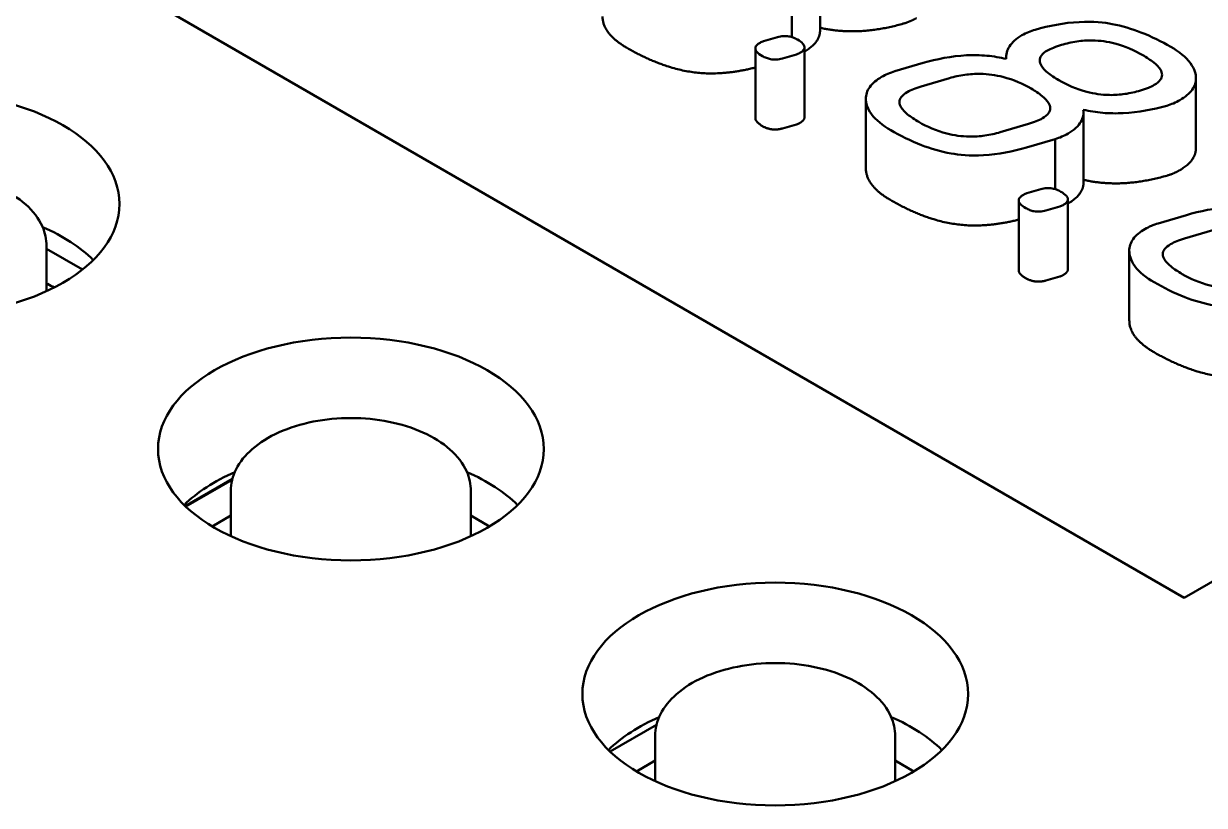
# Model space of a CAD drawing. Header units: millimetres. Extents: x 2121 to 4904, y 892 to 1933.
# Drawn here: x 3242.51 to 3254.91, y 1794.15 to 1802.36 of the extents above; entities that cross this region are included whole.
import ezdxf

# ---------------------------------------------------------------- set-up
doc = ezdxf.new("R2010")
doc.units = ezdxf.units.MM
doc.header["$LTSCALE"] = 1.8
doc.layers.add('외형선(ISO)', color=7, linetype='Continuous', lineweight=50)

msp = doc.modelspace()

# ---------------------------------------------------------------- linework, layer by layer
at = {"layer": '외형선(ISO)'}
for p, q in [((3254.697, 1796.332), (3238.787, 1805.517)), ((3250.873, 1802.288), (3250.873, 1803.023)), ((3250.575, 1802.217), (3250.575, 1802.742)), ((3250.425, 1802.216), (3250.28, 1802.173)), ((3250.194, 1801.364), (3250.194, 1802.099)), ((3250.709, 1801.375), (3250.709, 1802.11)), ((3250.478, 1801.992), (3250.625, 1802.034)), ((3251.955, 1801.945), (3251.658, 1801.858)), ((3252.828, 1801.987), (3252.828, 1802.005)), ((3251.934, 1801.698), (3252.231, 1801.786)), ((3254.819, 1801.049), (3254.819, 1801.784)), ((3251.354, 1800.835), (3251.354, 1801.57)), ((3253.639, 1800.692), (3253.639, 1801.427)), ((3253.062, 1801.306), (3252.765, 1801.218)), ((3250.625, 1801.299), (3250.478, 1801.258)), ((3253.042, 1801.059), (3253.34, 1801.146)), ((3253.34, 1800.621), (3253.34, 1801.146)), ((3253.19, 1800.62), (3253.045, 1800.577)), ((3252.959, 1799.767), (3252.959, 1800.502)), ((3253.244, 1800.396), (3253.39, 1800.438)), ((3253.475, 1799.779), (3253.475, 1800.514)), ((3254.72, 1800.349), (3254.423, 1800.261)), ((3261.698, 1800.373), (3254.697, 1796.332)), ((3254.7, 1800.102), (3254.996, 1800.189)), ((3242.752, 1799.55), (3242.752, 1800.024)), ((3242.752, 1799.995), (3243.129, 1799.777)), ((3254.12, 1799.239), (3254.12, 1799.973)), ((3253.39, 1799.703), (3253.244, 1799.661)), ((3244.208, 1797.294), (3244.704, 1797.58)), ((3244.702, 1797.571), (3244.213, 1797.289)), ((3244.687, 1796.978), (3244.687, 1797.452)), ((3247.207, 1796.978), (3247.207, 1797.452)), ((3244.49, 1797.081), (3244.687, 1797.195)), ((3247.207, 1797.195), (3247.404, 1797.081)), ((3249.156, 1794.999), (3248.668, 1794.717)), ((3249.142, 1794.406), (3249.142, 1794.88)), ((3251.662, 1794.406), (3251.662, 1794.88)), ((3248.944, 1794.509), (3249.142, 1794.623)), ((3251.662, 1794.623), (3251.859, 1794.509))]:
    msp.add_line(p, q, dxfattribs=at)
for centre in [(3241.492, 1800.465), (3245.947, 1797.893), (3250.402, 1795.321)]:
    msp.add_ellipse(centre, major_axis=(-2.025, 0), ratio=0.57735, dxfattribs=at)
for centre, start_param, end_param in [((3241.492, 1799.289), 3.668464, 4.067153), ((3245.947, 1796.717), 5.357625, 5.756314), ((3245.947, 1796.717), 3.668464, 4.067153), ((3250.402, 1794.145), 5.357625, 5.756314), ((3250.402, 1794.145), 3.668464, 4.067153)]:
    msp.add_ellipse(centre, major_axis=(-2.025, 0), ratio=0.57735, start_param=start_param, end_param=end_param, dxfattribs=at)
for points, degree, knots in [([(3248.85, 1802.101), (3248.618, 1802.235), (3248.589, 1802.413), (3248.589, 1802.432)], 2, [0, 0, 0, 1, 1.121739, 1.121739, 1.121739]), ([(3253.131, 1802.294), (3253.106, 1802.288), (3253.083, 1802.279), (3253.036, 1802.26), (3253.013, 1802.248), (3252.991, 1802.236)], 3, [-0.01923036, -0.01923036, -0.01923036, -0.01923036, -0.01013747, -0.01013747, 0, 0, 0, 0]), ([(3254.555, 1802.115), (3254.459, 1802.17), (3254.353, 1802.223), (3254.147, 1802.303), (3254.046, 1802.335), (3253.858, 1802.369), (3253.744, 1802.383), (3253.433, 1802.367), (3253.276, 1802.336), (3253.131, 1802.294)], 3, [-0.2492526, -0.2492526, -0.2492526, -0.2492526, -0.1695753, -0.1695753, -0.1037794, -0.1037794, -0.0540017, -0.0540017, 0, 0, 0, 0]), ([(3250.28, 1802.173), (3250.274, 1802.172), (3250.268, 1802.17), (3250.255, 1802.165), (3250.249, 1802.162), (3250.243, 1802.158)], 3, [-0.004992203, -0.004992203, -0.004992203, -0.004992203, -0.002805938, -0.002805938, 0, 0, 0, 0]), ([(3250.636, 1802.191), (3250.622, 1802.198), (3250.607, 1802.206), (3250.577, 1802.217), (3250.561, 1802.222), (3250.527, 1802.228), (3250.508, 1802.229), (3250.466, 1802.227), (3250.445, 1802.222), (3250.425, 1802.216)], 3, [-0.02611737, -0.02611737, -0.02611737, -0.02611737, -0.01964564, -0.01964564, -0.01398276, -0.01398276, -0.0075646, -0.0075646, 0, 0, 0, 0]), ([(3250.66, 1802.05), (3250.67, 1802.056), (3250.679, 1802.062), (3250.694, 1802.075), (3250.699, 1802.081), (3250.708, 1802.097), (3250.71, 1802.106), (3250.708, 1802.126), (3250.702, 1802.136), (3250.68, 1802.163), (3250.658, 1802.178), (3250.636, 1802.191)], 3, [-0.03089014, -0.03089014, -0.03089014, -0.03089014, -0.0262839, -0.0262839, -0.02217317, -0.02217317, -0.01685765, -0.01685765, -0.01049185, -0.01049185, 0, 0, 0, 0]), ([(3252.991, 1802.236), (3252.963, 1802.219), (3252.937, 1802.201), (3252.893, 1802.162), (3252.875, 1802.141), (3252.834, 1802.077), (3252.825, 1802.033), (3252.828, 1801.987)], 3, [-0.05306697, -0.05306697, -0.05306697, -0.05306697, -0.03943906, -0.03943906, -0.02626191, -0.02626191, 0, 0, 0, 0]), ([(3253.407, 1802.135), (3253.459, 1802.151), (3253.513, 1802.163), (3253.623, 1802.179), (3253.677, 1802.183), (3253.814, 1802.181), (3253.892, 1802.169), (3254.077, 1802.122), (3254.175, 1802.077), (3254.26, 1802.028)], 3, [-0.1051104, -0.1051104, -0.1051104, -0.1051104, -0.0856042, -0.0856042, -0.0673949, -0.0673949, -0.040092, -0.040092, 0, 0, 0, 0]), ([(3250.194, 1801.898), (3249.843, 1801.808), (3249.214, 1801.892), (3248.85, 1802.101)], 2, [0.104573, 0.104573, 0.104573, 1, 2, 2, 2]), ([(3250.243, 1802.158), (3250.233, 1802.153), (3250.224, 1802.147), (3250.21, 1802.134), (3250.204, 1802.128), (3250.195, 1802.112), (3250.193, 1802.103), (3250.195, 1802.083), (3250.201, 1802.072), (3250.223, 1802.046), (3250.245, 1802.031), (3250.267, 1802.018)], 3, [-0.03089014, -0.03089014, -0.03089014, -0.03089014, -0.0262839, -0.0262839, -0.02217317, -0.02217317, -0.01685765, -0.01685765, -0.01049185, -0.01049185, 0, 0, 0, 0]), ([(3250.625, 1802.034), (3250.631, 1802.036), (3250.636, 1802.038), (3250.648, 1802.043), (3250.654, 1802.047), (3250.66, 1802.05)], 3, [-0.004892519, -0.004892519, -0.004892519, -0.004892519, -0.002791626, -0.002791626, 0, 0, 0, 0]), ([(3253.379, 1801.765), (3253.338, 1801.789), (3253.297, 1801.816), (3253.237, 1801.865), (3253.213, 1801.889), (3253.186, 1801.933), (3253.179, 1801.952), (3253.179, 1801.99), (3253.185, 1802.007), (3253.211, 1802.043), (3253.234, 1802.061), (3253.26, 1802.076)], 3, [-0.06908407, -0.06908407, -0.06908407, -0.06908407, -0.0495896, -0.0495896, -0.03407812, -0.03407812, -0.02283564, -0.02283564, -0.01249575, -0.01249575, 0, 0, 0, 0]), ([(3253.26, 1802.076), (3253.279, 1802.087), (3253.301, 1802.097), (3253.35, 1802.116), (3253.378, 1802.126), (3253.407, 1802.135)], 3, [-0.01971232, -0.01971232, -0.01971232, -0.01971232, -0.0107891, -0.0107891, 0, 0, 0, 0]), ([(3254.651, 1801.556), (3254.706, 1801.587), (3254.751, 1801.623), (3254.807, 1801.704), (3254.82, 1801.744), (3254.819, 1801.823), (3254.809, 1801.879), (3254.714, 1802.008), (3254.641, 1802.065), (3254.555, 1802.115)], 3, [-0.1759804, -0.1759804, -0.1759804, -0.1759804, -0.1269658, -0.1269658, -0.0809876, -0.0809876, -0.0404742, -0.0404742, 0, 0, 0, 0]), ([(3250.267, 1802.018), (3250.28, 1802.011), (3250.294, 1802.004), (3250.324, 1801.993), (3250.338, 1801.988), (3250.373, 1801.982), (3250.392, 1801.98), (3250.435, 1801.982), (3250.457, 1801.986), (3250.478, 1801.992)], 3, [-0.02605506, -0.02605506, -0.02605506, -0.02605506, -0.01989248, -0.01989248, -0.01444439, -0.01444439, -0.0078256, -0.0078256, 0, 0, 0, 0]), ([(3252.828, 1801.987), (3252.763, 1802.003), (3252.695, 1802.015), (3252.554, 1802.028), (3252.483, 1802.029), (3252.252, 1802.018), (3252.097, 1801.987), (3251.955, 1801.945)], 3, [-0.100957, -0.100957, -0.100957, -0.100957, -0.0772493, -0.0772493, -0.0533747, -0.0533747, 0, 0, 0, 0]), ([(3254.26, 1802.028), (3254.302, 1802.004), (3254.343, 1801.977), (3254.405, 1801.926), (3254.43, 1801.902), (3254.457, 1801.858), (3254.464, 1801.839), (3254.463, 1801.801), (3254.457, 1801.784), (3254.431, 1801.748), (3254.409, 1801.73), (3254.382, 1801.715)], 3, [-0.06957685, -0.06957685, -0.06957685, -0.06957685, -0.04972908, -0.04972908, -0.03398166, -0.03398166, -0.02271437, -0.02271437, -0.01241075, -0.01241075, 0, 0, 0, 0]), ([(3251.519, 1801.799), (3251.466, 1801.768), (3251.423, 1801.733), (3251.366, 1801.653), (3251.354, 1801.611), (3251.355, 1801.529), (3251.364, 1801.473), (3251.459, 1801.345), (3251.531, 1801.289), (3251.615, 1801.24)], 3, [-0.1709096, -0.1709096, -0.1709096, -0.1709096, -0.125717, -0.125717, -0.0805637, -0.0805637, -0.0399393, -0.0399393, 0, 0, 0, 0]), ([(3251.658, 1801.858), (3251.633, 1801.85), (3251.609, 1801.842), (3251.562, 1801.822), (3251.54, 1801.811), (3251.519, 1801.799)], 3, [-0.01927353, -0.01927353, -0.01927353, -0.01927353, -0.00987909, -0.00987909, 0, 0, 0, 0]), ([(3252.231, 1801.786), (3252.283, 1801.801), (3252.337, 1801.813), (3252.446, 1801.828), (3252.499, 1801.832), (3252.637, 1801.83), (3252.717, 1801.818), (3252.905, 1801.77), (3253.004, 1801.725), (3253.09, 1801.676)], 3, [-0.1057103, -0.1057103, -0.1057103, -0.1057103, -0.0864105, -0.0864105, -0.0683639, -0.0683639, -0.0405221, -0.0405221, 0, 0, 0, 0]), ([(3251.788, 1801.639), (3251.808, 1801.651), (3251.83, 1801.661), (3251.879, 1801.681), (3251.906, 1801.69), (3251.934, 1801.698)], 3, [-0.01989755, -0.01989755, -0.01989755, -0.01989755, -0.01044879, -0.01044879, 0, 0, 0, 0]), ([(3253.09, 1801.676), (3253.131, 1801.652), (3253.172, 1801.625), (3253.232, 1801.576), (3253.256, 1801.552), (3253.283, 1801.508), (3253.29, 1801.489), (3253.29, 1801.451), (3253.284, 1801.434), (3253.257, 1801.398), (3253.235, 1801.38), (3253.208, 1801.365)], 3, [-0.06908407, -0.06908407, -0.06908407, -0.06908407, -0.0495896, -0.0495896, -0.03407812, -0.03407812, -0.02283564, -0.02283564, -0.01249575, -0.01249575, 0, 0, 0, 0]), ([(3254.236, 1801.656), (3254.184, 1801.641), (3254.13, 1801.628), (3254.02, 1801.612), (3253.966, 1801.608), (3253.829, 1801.611), (3253.75, 1801.622), (3253.564, 1801.671), (3253.465, 1801.716), (3253.379, 1801.765)], 3, [-0.105604, -0.105604, -0.105604, -0.105604, -0.0861489, -0.0861489, -0.0679576, -0.0679576, -0.0405215, -0.0405215, 0, 0, 0, 0]), ([(3254.382, 1801.715), (3254.363, 1801.704), (3254.342, 1801.694), (3254.293, 1801.675), (3254.264, 1801.665), (3254.236, 1801.656)], 3, [-0.01971232, -0.01971232, -0.01971232, -0.01971232, -0.0107891, -0.0107891, 0, 0, 0, 0]), ([(3251.91, 1801.326), (3251.868, 1801.351), (3251.827, 1801.378), (3251.765, 1801.428), (3251.741, 1801.452), (3251.714, 1801.497), (3251.707, 1801.516), (3251.707, 1801.553), (3251.713, 1801.57), (3251.739, 1801.607), (3251.761, 1801.624), (3251.788, 1801.639)], 3, [-0.06957685, -0.06957685, -0.06957685, -0.06957685, -0.04972908, -0.04972908, -0.03398166, -0.03398166, -0.02271437, -0.02271437, -0.01241075, -0.01241075, 0, 0, 0, 0]), ([(3254.512, 1801.497), (3254.537, 1801.504), (3254.561, 1801.512), (3254.607, 1801.532), (3254.63, 1801.543), (3254.651, 1801.556)], 3, [-0.01925722, -0.01925722, -0.01925722, -0.01925722, -0.01001082, -0.01001082, 0, 0, 0, 0]), ([(3253.477, 1801.205), (3253.508, 1801.223), (3253.536, 1801.243), (3253.581, 1801.284), (3253.599, 1801.306), (3253.635, 1801.369), (3253.642, 1801.411), (3253.637, 1801.454)], 3, [-0.05306065, -0.05306065, -0.05306065, -0.05306065, -0.03856375, -0.03856375, -0.02470731, -0.02470731, 0, 0, 0, 0]), ([(3253.637, 1801.454), (3253.703, 1801.439), (3253.771, 1801.428), (3253.912, 1801.416), (3253.984, 1801.415), (3254.215, 1801.426), (3254.369, 1801.456), (3254.512, 1801.497)], 3, [-0.1009025, -0.1009025, -0.1009025, -0.1009025, -0.0772262, -0.0772262, -0.0533057, -0.0533057, 0, 0, 0, 0]), ([(3252.765, 1801.218), (3252.713, 1801.203), (3252.659, 1801.191), (3252.55, 1801.176), (3252.496, 1801.172), (3252.359, 1801.174), (3252.279, 1801.185), (3252.093, 1801.233), (3251.995, 1801.277), (3251.91, 1801.326)], 3, [-0.1052151, -0.1052151, -0.1052151, -0.1052151, -0.0858617, -0.0858617, -0.0677944, -0.0677944, -0.0400855, -0.0400855, 0, 0, 0, 0]), ([(3253.208, 1801.365), (3253.188, 1801.353), (3253.166, 1801.343), (3253.117, 1801.323), (3253.09, 1801.314), (3253.062, 1801.306)], 3, [-0.01989755, -0.01989755, -0.01989755, -0.01989755, -0.01044879, -0.01044879, 0, 0, 0, 0]), ([(3251.615, 1801.24), (3251.714, 1801.183), (3251.822, 1801.128), (3252.033, 1801.047), (3252.138, 1801.015), (3252.332, 1800.981), (3252.444, 1800.968), (3252.746, 1800.986), (3252.9, 1801.017), (3253.042, 1801.059)], 3, [-0.2396282, -0.2396282, -0.2396282, -0.2396282, -0.1637242, -0.1637242, -0.1009864, -0.1009864, -0.0530192, -0.0530192, 0, 0, 0, 0]), ([(3253.34, 1801.146), (3253.365, 1801.153), (3253.388, 1801.162), (3253.434, 1801.182), (3253.456, 1801.193), (3253.477, 1801.205)], 3, [-0.01920575, -0.01920575, -0.01920575, -0.01920575, -0.00986769, -0.00986769, 0, 0, 0, 0]), ([(3251.615, 1800.505), (3251.384, 1800.639), (3251.354, 1800.817), (3251.354, 1800.835)], 2, [0, 0, 0, 1, 1.121739, 1.121739, 1.121739]), ([(3240.232, 1800.024), (3240.232, 1800.102), (3240.251, 1800.18), (3240.326, 1800.33), (3240.384, 1800.401), (3240.534, 1800.532), (3240.63, 1800.592), (3240.847, 1800.689), (3240.969, 1800.727), (3241.226, 1800.777), (3241.36, 1800.79), (3241.629, 1800.79), (3241.763, 1800.777), (3242.018, 1800.726), (3242.139, 1800.688), (3242.357, 1800.59), (3242.454, 1800.53), (3242.61, 1800.391), (3242.67, 1800.313), (3242.737, 1800.162), (3242.752, 1800.093), (3242.752, 1800.024)], 3, [3.926991, 3.926991, 3.926991, 3.926991, 4.208416, 4.208416, 4.510143, 4.510143, 4.837669, 4.837669, 5.16978, 5.16978, 5.49997, 5.49997, 5.829237, 5.829237, 6.159446, 6.159446, 6.491561, 6.491561, 6.818812, 6.818812, 7.068583, 7.068583, 7.068583, 7.068583]), ([(3253.008, 1800.562), (3252.998, 1800.556), (3252.989, 1800.55), (3252.975, 1800.537), (3252.969, 1800.531), (3252.96, 1800.516), (3252.958, 1800.507), (3252.96, 1800.486), (3252.966, 1800.476), (3252.989, 1800.45), (3253.01, 1800.435), (3253.032, 1800.422)], 3, [-0.03089014, -0.03089014, -0.03089014, -0.03089014, -0.0262839, -0.0262839, -0.02217317, -0.02217317, -0.01685765, -0.01685765, -0.01049185, -0.01049185, 0, 0, 0, 0]), ([(3253.045, 1800.577), (3253.039, 1800.576), (3253.033, 1800.574), (3253.021, 1800.569), (3253.014, 1800.565), (3253.008, 1800.562)], 3, [-0.004992203, -0.004992203, -0.004992203, -0.004992203, -0.002805938, -0.002805938, 0, 0, 0, 0]), ([(3253.401, 1800.594), (3253.388, 1800.602), (3253.373, 1800.609), (3253.342, 1800.621), (3253.327, 1800.625), (3253.292, 1800.631), (3253.273, 1800.632), (3253.231, 1800.63), (3253.21, 1800.626), (3253.19, 1800.62)], 3, [-0.02611737, -0.02611737, -0.02611737, -0.02611737, -0.01964564, -0.01964564, -0.01398276, -0.01398276, -0.0075646, -0.0075646, 0, 0, 0, 0]), ([(3253.425, 1800.454), (3253.435, 1800.459), (3253.444, 1800.466), (3253.459, 1800.478), (3253.464, 1800.485), (3253.473, 1800.5), (3253.476, 1800.509), (3253.473, 1800.529), (3253.467, 1800.54), (3253.445, 1800.566), (3253.424, 1800.581), (3253.401, 1800.594)], 3, [-0.03089014, -0.03089014, -0.03089014, -0.03089014, -0.0262839, -0.0262839, -0.02217317, -0.02217317, -0.01685765, -0.01685765, -0.01049185, -0.01049185, 0, 0, 0, 0]), ([(3252.959, 1800.301), (3252.608, 1800.212), (3251.979, 1800.295), (3251.615, 1800.505)], 2, [0.104573, 0.104573, 0.104573, 1, 2, 2, 2]), ([(3253.39, 1800.438), (3253.396, 1800.439), (3253.401, 1800.442), (3253.413, 1800.447), (3253.42, 1800.45), (3253.425, 1800.454)], 3, [-0.004892519, -0.004892519, -0.004892519, -0.004892519, -0.002791626, -0.002791626, 0, 0, 0, 0]), ([(3255.593, 1800.391), (3255.528, 1800.407), (3255.46, 1800.418), (3255.319, 1800.432), (3255.248, 1800.433), (3255.017, 1800.422), (3254.863, 1800.391), (3254.72, 1800.349)], 3, [-0.100957, -0.100957, -0.100957, -0.100957, -0.0772493, -0.0772493, -0.0533747, -0.0533747, 0, 0, 0, 0]), ([(3253.032, 1800.422), (3253.045, 1800.414), (3253.06, 1800.407), (3253.089, 1800.396), (3253.103, 1800.392), (3253.138, 1800.385), (3253.157, 1800.384), (3253.2, 1800.386), (3253.223, 1800.39), (3253.244, 1800.396)], 3, [-0.02605506, -0.02605506, -0.02605506, -0.02605506, -0.01989248, -0.01989248, -0.01444439, -0.01444439, -0.0078256, -0.0078256, 0, 0, 0, 0]), ([(3254.284, 1800.202), (3254.231, 1800.172), (3254.189, 1800.137), (3254.132, 1800.057), (3254.119, 1800.015), (3254.12, 1799.933), (3254.13, 1799.877), (3254.224, 1799.748), (3254.296, 1799.692), (3254.381, 1799.643)], 3, [-0.1709096, -0.1709096, -0.1709096, -0.1709096, -0.125717, -0.125717, -0.0805637, -0.0805637, -0.0399393, -0.0399393, 0, 0, 0, 0]), ([(3254.423, 1800.261), (3254.398, 1800.254), (3254.374, 1800.245), (3254.327, 1800.226), (3254.305, 1800.214), (3254.284, 1800.202)], 3, [-0.01927353, -0.01927353, -0.01927353, -0.01927353, -0.00987909, -0.00987909, 0, 0, 0, 0]), ([(3254.553, 1800.043), (3254.573, 1800.054), (3254.595, 1800.065), (3254.644, 1800.084), (3254.672, 1800.093), (3254.7, 1800.102)], 3, [-0.01989755, -0.01989755, -0.01989755, -0.01989755, -0.01044879, -0.01044879, 0, 0, 0, 0]), ([(3254.675, 1799.73), (3254.633, 1799.754), (3254.592, 1799.781), (3254.531, 1799.831), (3254.506, 1799.856), (3254.479, 1799.9), (3254.472, 1799.919), (3254.472, 1799.957), (3254.478, 1799.974), (3254.504, 1800.01), (3254.527, 1800.027), (3254.553, 1800.043)], 3, [-0.06957685, -0.06957685, -0.06957685, -0.06957685, -0.04972908, -0.04972908, -0.03398166, -0.03398166, -0.02271437, -0.02271437, -0.01241075, -0.01241075, 0, 0, 0, 0]), ([(3255.53, 1799.622), (3255.479, 1799.607), (3255.424, 1799.594), (3255.315, 1799.579), (3255.262, 1799.575), (3255.124, 1799.577), (3255.045, 1799.589), (3254.859, 1799.637), (3254.76, 1799.681), (3254.675, 1799.73)], 3, [-0.1052151, -0.1052151, -0.1052151, -0.1052151, -0.0858617, -0.0858617, -0.0677944, -0.0677944, -0.0400855, -0.0400855, 0, 0, 0, 0]), ([(3242.752, 1799.63), (3242.755, 1799.629), (3242.759, 1799.627), (3242.785, 1799.613), (3242.808, 1799.601), (3242.83, 1799.588)], 3, [6.22986388, 6.22986388, 6.22986388, 6.22986388, 6.23647093, 6.23647093, 6.28275172, 6.28275172, 6.28275172, 6.28275172]), ([(3254.381, 1799.643), (3254.479, 1799.586), (3254.587, 1799.532), (3254.799, 1799.45), (3254.903, 1799.419), (3255.097, 1799.384), (3255.209, 1799.372), (3255.511, 1799.389), (3255.665, 1799.421), (3255.807, 1799.462)], 3, [-0.2396282, -0.2396282, -0.2396282, -0.2396282, -0.1637242, -0.1637242, -0.1009864, -0.1009864, -0.0530192, -0.0530192, 0, 0, 0, 0]), ([(3254.381, 1798.908), (3254.149, 1799.042), (3254.12, 1799.22), (3254.12, 1799.239)], 2, [0, 0, 0, 1, 1.121739, 1.121739, 1.121739]), ([(3255.724, 1798.705), (3255.373, 1798.615), (3254.744, 1798.699), (3254.381, 1798.908)], 2, [0.104573, 0.104573, 0.104573, 1, 2, 2, 2]), ([(3244.687, 1797.452), (3244.687, 1797.53), (3244.706, 1797.608), (3244.781, 1797.758), (3244.839, 1797.829), (3244.989, 1797.96), (3245.085, 1798.02), (3245.302, 1798.117), (3245.424, 1798.155), (3245.68, 1798.205), (3245.815, 1798.218), (3246.084, 1798.218), (3246.218, 1798.205), (3246.473, 1798.154), (3246.594, 1798.116), (3246.812, 1798.018), (3246.908, 1797.958), (3247.065, 1797.819), (3247.125, 1797.741), (3247.192, 1797.591), (3247.207, 1797.521), (3247.207, 1797.452)], 3, [3.926991, 3.926991, 3.926991, 3.926991, 4.208416, 4.208416, 4.510143, 4.510143, 4.837669, 4.837669, 5.16978, 5.16978, 5.49997, 5.49997, 5.829237, 5.829237, 6.159446, 6.159446, 6.491561, 6.491561, 6.818812, 6.818812, 7.068583, 7.068583, 7.068583, 7.068583]), ([(3249.142, 1794.88), (3249.142, 1794.958), (3249.161, 1795.036), (3249.236, 1795.186), (3249.294, 1795.257), (3249.444, 1795.389), (3249.539, 1795.448), (3249.757, 1795.545), (3249.879, 1795.583), (3250.135, 1795.633), (3250.27, 1795.646), (3250.538, 1795.646), (3250.672, 1795.633), (3250.928, 1795.582), (3251.049, 1795.544), (3251.267, 1795.446), (3251.363, 1795.386), (3251.519, 1795.247), (3251.58, 1795.169), (3251.646, 1795.019), (3251.662, 1794.95), (3251.662, 1794.88)], 3, [3.926991, 3.926991, 3.926991, 3.926991, 4.208416, 4.208416, 4.510143, 4.510143, 4.837669, 4.837669, 5.16978, 5.16978, 5.49997, 5.49997, 5.829237, 5.829237, 6.159446, 6.159446, 6.491561, 6.491561, 6.818812, 6.818812, 7.068583, 7.068583, 7.068583, 7.068583])]:
    msp.add_open_spline(points, degree=degree, knots=knots, dxfattribs=at)
for points in [[(3251.886, 1802.417), (3251.819, 1802.379), (3251.747, 1802.358)], [(3251.747, 1802.358), (3251.271, 1802.223), (3250.873, 1802.315)], [(3250.873, 1802.288), (3250.873, 1802.16), (3250.712, 1802.067)], [(3250.712, 1802.067), (3250.711, 1802.066), (3250.709, 1802.066)], [(3250.267, 1801.283), (3250.194, 1801.326), (3250.194, 1801.364)], [(3250.66, 1801.315), (3250.64, 1801.304), (3250.625, 1801.299)], [(3250.709, 1801.375), (3250.709, 1801.344), (3250.66, 1801.315)], [(3250.478, 1801.258), (3250.367, 1801.226), (3250.267, 1801.283)], [(3254.819, 1801.049), (3254.819, 1800.918), (3254.651, 1800.821)], [(3254.651, 1800.821), (3254.585, 1800.782), (3254.512, 1800.762)], [(3253.639, 1800.692), (3253.639, 1800.564), (3253.477, 1800.471)], [(3254.512, 1800.762), (3254.037, 1800.626), (3253.639, 1800.719)], [(3253.477, 1800.471), (3253.476, 1800.47), (3253.475, 1800.469)], [(3253.032, 1799.687), (3252.959, 1799.729), (3252.959, 1799.767)], [(3253.425, 1799.719), (3253.405, 1799.707), (3253.39, 1799.703)], [(3253.475, 1799.779), (3253.475, 1799.747), (3253.425, 1799.719)], [(3253.244, 1799.661), (3253.132, 1799.629), (3253.032, 1799.687)]]:
    msp.add_open_spline(points, degree=2, dxfattribs=at)

doc.saveas('drawing.dxf')
